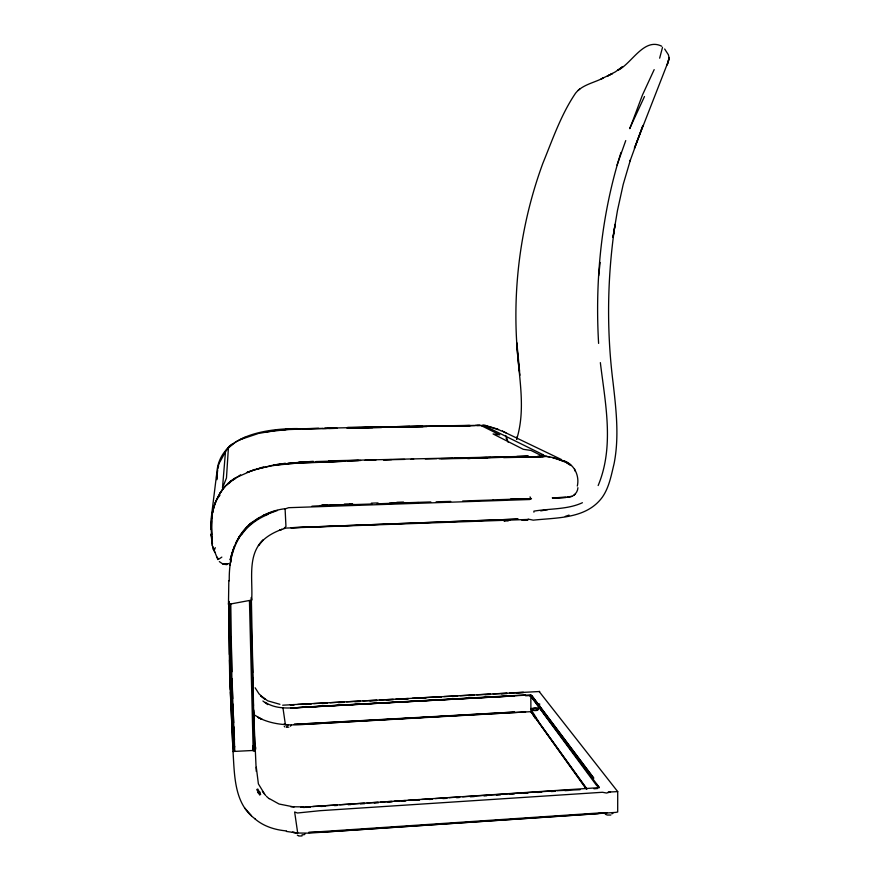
<?xml version="1.0" encoding="UTF-8"?>
<svg xmlns="http://www.w3.org/2000/svg" width="880" height="880" viewBox="0 0 880 880"><rect width="100%" height="100%" fill="white"/><g stroke="black" fill="none" stroke-linecap="round" stroke-linejoin="round"><path stroke-width="1.32" d="M228.833 580.525L228.47 604.395L251.68 600.061C252.989 580.305 246.928 554.895 263.296 539.902L258.423 545.545C264.077 537.603 272.844 532.686 281.82 529.375L279.477 530.189L285.725 528.077L529.76 519.387M216.876 479.699C213.741 435.875 264.913 428.549 297.583 428.582M216.821 478.918L216.909 473.418L216.535 477.51M580.085 789.701L556.886 790.702M228.448 604.208L228.965 601.425M210.936 529.331C210.276 509.828 217.811 488.818 234.971 478.159M211.662 520.795L211.662 534.71M282.678 705.199L539.682 691.504L539.121 691.482L617.716 791.615L617.694 812.009L615.714 812.394L324.522 832.007L308.605 832.469L602.624 812.735L597.597 813.714L308.77 833.14L297.693 833.03L286.374 831.435M621.005 152.46C601.546 213.873 594.858 279.202 598.609 343.398M211.365 524.909L212.366 545.71L217.822 559.592M229.262 580.822C228.899 562.815 232.584 544.412 244.508 530.387M577.313 486.057C579.722 475.607 574.189 464.244 563.838 460.801M662.497 47.41L659.659 58.179M217.393 472.637L217.668 469.986M598.675 275.726L600.138 262.471M539.66 703.835L539.341 706.442L541.145 709.962M211.112 524.04C211.871 510.224 216.282 496.166 225.72 485.782M211.332 517.242L216.612 474.43M229.9 565.356L231.528 555.797M211.992 516.978L212.443 514.525M212.894 512.072L213.345 509.619M211.343 518.892L212.322 513.997L211.2 529.375L212.091 543.18M577.918 487.696C577.687 493.053 572.759 497.629 567.369 497.2M217.965 468.688L218.548 466.114M516.747 438.988C526.405 407.737 518.188 374.627 516.868 342.892L519.574 371.173M234.333 546.282L230.131 559.944C233.541 545.699 239.987 531.311 252.065 522.368M212.179 513.15L214.852 503.371L217.195 498.608M232.023 553.476L233.222 549.846M617.034 165.088L625.746 140.591M629.827 128.601L642.444 95.04L654.17 69.63M215.292 547.657L214.192 550.528L213.235 549.021M218.35 465.608L219.329 463.177M510.323 519.651L507.903 520.949L503.921 520.839L504.911 520.883M598.158 485.529C614.537 446.325 605.22 403.183 600.358 362.626M629.684 128.513L644.479 96.536M291.456 725.164L290.389 726.209M219.78 462.253L225.907 450.857L231.836 444.378M613.305 812.768L611.963 813.879M235.851 542.883L239.525 536.47L238.337 538.604M239.426 536.415L246.389 527.703L252.208 522.5M219.516 493.669L222.849 489.17M521.488 519.926L525.635 520.366L527.582 520.069L528.242 519.09M216.942 499.202L219.967 495.209M241.56 534.732C248.105 525.382 257.653 518.606 268.136 514.338M305.305 833.558L304.326 834.658L301.994 834.823M228.547 563.53L226.776 564.641L223.036 564.157L219.318 561.605M661.738 46.244C643.874 37.092 631.554 63.998 617.716 70.367L622.699 66.649L615.34 71.863L607.31 76.131L612.48 73.513L601.062 78.98L603.185 78.012C593.989 82.885 582.296 84.656 575.553 93.203C561.011 114.631 552.596 139.502 542.861 163.295C518.1 230.615 510.191 304.161 519.959 375.221M228.063 483.461L240.603 474.815M228.745 447.502L235.73 441.991L245.113 437.272M573.749 495.407L575.245 494.076M578.27 90.222L579.854 88.913M226.248 485.43L230.505 482.097M248.963 524.865C259.204 516.362 271.645 510.29 284.933 508.728M249.062 524.975L259.259 517.649M228.525 446.93L232.023 444.29M221.848 557.106L218.647 559.24L216.733 556.853M526.449 520.223L527.56 520.003M230.208 481.47L235.169 478.566M582.417 502.722C567.435 509.674 549.956 508.431 533.907 511.148L533.918 512.182M235.235 477.972L254.628 469.447M263.571 515.592L277.508 510.455M522.566 519.948L526.691 519.739M263.406 515.361L273.768 511.357M240.097 439.659L258.159 433.565M537.636 709.06L536.547 710.127A2.882 0.88 0.8 0 1 532.477 709.764A2.882 0.88 0.8 0 1 533.709 708.565A2.882 0.88 0.8 0 1 537.636 709.06L538.582 709.247L537.493 710.303A3.685 1.122 0.8 0 1 532.136 710.127A3.685 1.122 0.8 0 1 532.807 708.51A3.685 1.122 0.8 0 1 538.076 708.884M565.279 516.417L569.03 515.097M247.192 472.296L263.406 466.95M247.038 472.417C268.312 464.618 291.071 462.792 313.511 461.692M540.133 707.707L530.684 708.609M571.758 496.276L565.917 497.321L552.574 497.882M257.84 792.737L260.117 792.11M617.716 791.615L610.522 791.967L606.54 793.045L602.47 792.275L320.023 810.689L297.484 812.999L294.646 811.987L297.693 833.03M255.981 469.359L273.614 465.025L285.307 463.287M259.501 433.29L275.473 430.441L286.132 429.528M540.727 510.884L547.525 509.674M228.657 604.527L229.702 678.447L233.013 751.487L253.176 750.464C256.773 751.894 256.498 744.073 253.011 745.844L253.308 751.102M266.222 431.937L286.121 429.66L297.748 429.22M223.036 564.157L226.952 563.618M273.614 465.025L285.34 463.529M538.406 456.995L546.348 456.368L549.769 457.028M300.894 807.345L599.401 787.633L530.299 695.244L531.19 694.881L303.193 707.19C290.642 708.081 276.529 709.72 265.386 702.372M234.817 746.79L232.837 746.988L230.428 692.241M288.002 463.265L313.269 461.307M273.702 465.421L298.914 462.858L360.624 460.482M275.418 430.375L278.069 430.155M282.051 429.825L289.883 429.264M593.956 788.777L597.63 788.513M537.625 456.302C547.668 455.29 557.513 458.612 566.742 462.176M602.151 813.021L607.211 812.68M285.45 463.749L344.905 461.263L329.274 461.868M337.04 804.936L312.741 806.476M339.768 804.749L364.353 803.165M367.081 802.989L378.004 802.274M380.732 802.098L391.655 801.394M394.394 801.218L405.317 800.514M408.045 800.338L418.968 799.623M421.707 799.447L432.63 798.743M435.358 798.567L446.281 797.863M449.009 797.676L459.932 796.972M462.671 796.796L554.158 790.878M320.771 806.498L324.885 806.234M334.488 805.607L337.238 805.431M348.205 804.716L350.955 804.54M360.558 803.924L364.672 803.649M374.275 803.033L378.4 802.769M388.003 802.142L392.117 801.878M401.72 801.251L405.834 800.987M415.437 800.36L419.562 800.096M429.165 799.48L431.904 799.293M442.882 798.589L446.996 798.325M456.599 797.698L459.349 797.522M470.327 796.807L474.441 796.543M484.044 795.916L486.794 795.74M496.397 795.124L500.511 794.849M510.114 794.233L514.228 793.958M523.831 793.342L527.956 793.078M537.559 792.451L541.673 792.187M551.276 791.56L555.39 791.296M564.993 790.669L569.118 790.405M525.613 711.931L306.801 724.207C290.455 725.747 272.855 725.252 258.049 717.387L262.053 719.389L253.748 714.593M293.733 429.033L318.593 428.296M310.112 806.641L303.677 807.543M306.295 807.389L310.233 807.147M306.801 724.251L514.624 712.052L294.085 724.35L530.123 711.711L531.278 712.03L586.091 788.843M311.938 506.187L319.649 505.78M310.937 703.725L297.693 704.418M313.676 703.571L327.382 702.834M330.121 702.691L343.827 701.943M346.566 701.8L360.272 701.063M363.011 700.909L376.717 700.172M379.456 700.018L393.151 699.281M395.901 699.138L408.232 698.467M412.335 698.247L441.122 696.696M443.861 696.542L457.556 695.805M460.306 695.651L474.001 694.914M476.751 694.771L490.446 694.023M493.185 693.88L506.891 693.143M509.63 692.989L523.336 692.252M305.547 704.429L311.025 704.132M321.981 703.549L327.459 703.252M338.415 702.658L343.893 702.361M354.849 701.767L360.327 701.47M369.919 700.953L376.772 700.579M386.353 700.062L393.206 699.699M402.787 699.182L408.276 698.885M419.232 698.291L426.074 697.917M435.666 697.4L441.144 697.103M452.1 696.509L457.578 696.212M468.534 695.618L474.023 695.332M484.979 694.738L490.457 694.441M501.413 693.847L506.891 693.55M516.483 693.033L523.325 692.659M525.514 694.958L303.193 707.19M565.928 497.53L553.344 498.08M293.931 704.605L290.169 704.803L294.019 705.023M525.591 695.772L529.628 695.585L529.969 696.531M462.682 501.006L493.053 499.961M303.204 428.978L310.024 428.67M542.729 456.533L546.348 456.368M526.218 498.949L531.443 498.707M349.756 503.921L352.473 503.811L344.344 504.042M371.811 504.009L324.852 505.549L354.233 504.493M321.937 504.867L327.14 504.658M298.683 462.22L310.651 461.747M552.266 497.86L565.917 497.321M303.523 806.883L290.752 806.74M324.863 428.12L334.895 427.757M377.19 503.811L398.717 503.03M401.412 502.931L430.804 501.941M422.521 426.063L384.626 427.02M539.022 456.291L544.302 456.28M396.825 502.293L403.513 502.051M297.583 428.791L285.978 429.187L322.63 428.373M371.316 503.162L378.037 502.942M389.389 503.316L406.791 502.733M493.163 499.851L531.476 498.586M389.312 503.514L398.706 503.206M529.859 499.51L288.585 507.694L285.098 508.937L285.956 526.482L283.833 528.583M315.887 461.56L336.622 460.955M462.132 458.051L490.556 457.413M360.14 427.614L372.24 427.262M347.6 427.757L381.271 427.405M426.921 426.602L394.867 427.24M467.962 458.502L470.503 458.425M319.726 505.604L336.589 505.076M409.42 502.854L418.748 502.568M305.602 429L337.106 428.307M383.779 459.811L404.591 459.404M467.324 458.502L470.03 458.425M435.787 426.019L485.386 425.458L496.562 428.78M365.706 460.295L375.243 460.031M383.427 459.8L391.6 459.58M470.151 457.93L486.596 457.501M436.117 501.798L450.736 501.413M477.136 425.491L480.458 425.403M411.07 459.272L413.655 459.206M516.967 456.544L528.44 456.269L328.812 460.845M487.509 458.007L438.988 458.854M503.646 457.644L543.048 456.786M460.251 425.953L469.568 425.733L448.888 425.975M440.979 458.601L452.914 458.326M510.499 499.125L526.273 498.751M328.625 428.109L347.358 427.724M347.248 460.68L358.182 460.438M365.013 460.284L375.947 460.031M328.724 461.153L336.952 460.966M349.294 460.691L358.886 460.471M474.694 425.48L347.435 427.735M448.844 426.14L469.568 425.733M425.326 458.92L437.019 458.689M397.067 426.613L409.651 426.371M346.984 428.12L381.766 427.493M468.248 458.304L470.998 458.26M299.277 836L302.06 835.945M327.371 428.131L334.873 428.01M523.633 520.377L524.777 520.355M502.502 456.94L528.264 456.533L516.571 456.522M322.597 428.516L326.359 428.472M328.867 428.439L335.137 428.351M502.359 456.852L528.253 456.522M460.361 425.689L470.811 425.579M469.469 425.381L347.435 427.515L360.074 427.526M529.243 456.907L537.339 456.841M214.841 552.343L213.125 548.757M410.146 426.734L422.972 426.69M360.162 427.702L372.592 427.669M610.852 815.034L607.211 815.023L605.418 814.297L605.176 813.34M475.574 425.227L479.721 425.238M608.289 791.89L610.522 791.967M288.387 724.944L285.395 724.702L282.953 707.828M485.991 426.019L483.45 425.722L487.872 426.371M294.085 806.993L279.048 804.012L269.302 798.589M482.9 425.106L485.386 425.458M279.928 704.308L267.773 700.854L260.733 695.86L265.122 699.391L259.039 693.891L255.134 687.786M286.462 830.918C275.099 829.928 263.791 826.419 255.002 818.928M288.783 727.232L286.572 726.638L286.847 727.397M552.189 457.479L564.322 461.549M488.807 426.547L498.322 429.737M559.9 459.811L569.283 463.815L571.164 465.553M496.694 428.615L501.127 430.881M505.901 432.839L501.985 430.969L561.583 459.602M297.33 835.153L298.562 835.857M530.145 519.497L533.247 520.157C557.326 517.539 586.597 518.991 602.503 496.958C609.224 487.146 611.292 475.079 614.075 463.738C619.377 436.821 616.121 409.31 613.041 382.36C606.408 329.901 607.266 276.617 615.098 224.345L612.975 237.347L617.441 210.639L623.194 184.459L630.399 159.995L630.08 160.908L642.939 125.477L634.403 148.28L668.701 60.368L669.119 57.86L668.382 54.758L664.653 48.994M566.687 462.836L570.086 465.135M262.911 701.008L267.762 704.627M598.631 787.105L596.552 785.422L530.838 696.388L530.915 712.085L532.29 711.513L539.583 723.206L586.982 789.019M233.013 751.487C234.564 774.807 233.959 803.748 255.222 818.95M266.541 796.433L269.126 798.71M284.251 726.352L284.988 727.012M265.793 795.619L262.405 791.483M244.651 807.95L251.493 815.716M542.674 712.008L579.469 761.233M581.108 763.422L587.653 772.167M596.651 784.201L599.104 787.49M586.553 788.821L531.817 712.767L535.271 718.377M506.099 438.174L507.331 439.923M264.572 794.035L258.39 783.882L256.3 767.25M505.747 435.523L508.101 442.145M530.046 496.87L530.552 498.135M213.081 547.03L214.049 549.681M574.541 468.963L575.014 470.998M210.991 534.039L211.629 537.317M212.366 545.71L211.871 540.067M212.168 541.079L212.487 543.741M211.101 534.534L211.64 539.275M252.098 668.206L252.307 672.067M256.256 771.364L253.517 709.753L254.342 733.777M254.199 745.789L254.474 751.036M251.68 600.061L251.339 597.476L253.748 716.628M233.673 722.799L232.914 704.055M233.86 726.792L234.498 740.124M234.784 751.421L231.88 678.381L230.791 603.812M233.618 746.867L230.725 674.608M233.585 751.476L230.648 678.491L229.57 604.032M230.329 689.568L229.504 659.956M254.43 736.45L254.76 745.789M254.375 750.387L250.679 600.644M253.176 750.464L249.458 600.875M232.078 678.513L232.738 698.676M252.637 677.842L253.407 705.771L252.824 677.864M231.11 636.559L231.88 671.77M251.977 638.891L252.703 672.551M229.405 654.533L228.745 601.502M230.692 559.636L230.714 562.375M229.46 604.439L229.779 638.869M285.923 724.405A3.795 1.177 -2.8 0 1 284.185 723.877M517.924 519.079L291.071 527.714L517.924 519.079M228.426 447.502L226.468 477.983L222.486 488.059L225.533 451.088L228.426 447.502M517.308 436.766L516.769 438.966L517.308 436.766M669.119 57.86L667.271 64.713L669.119 57.86M260.579 794.266L259.688 795.047L256.762 789.525L257.807 789.041L260.579 794.266M543.521 454.927L540.518 455.191L530.981 450.45L523.281 449.306L493.075 433.95L499.752 434.863L481.217 425.59L484.308 425.7L543.521 454.927M514.272 695.926L290.587 708.037L514.272 695.926M487.344 457.589L454.751 458.337L517.561 457.039L487.344 457.589M296.384 832.766L292.479 832.326L296.384 832.766M593.681 778.074L531.729 695.585L593.681 778.074"/></g></svg>
